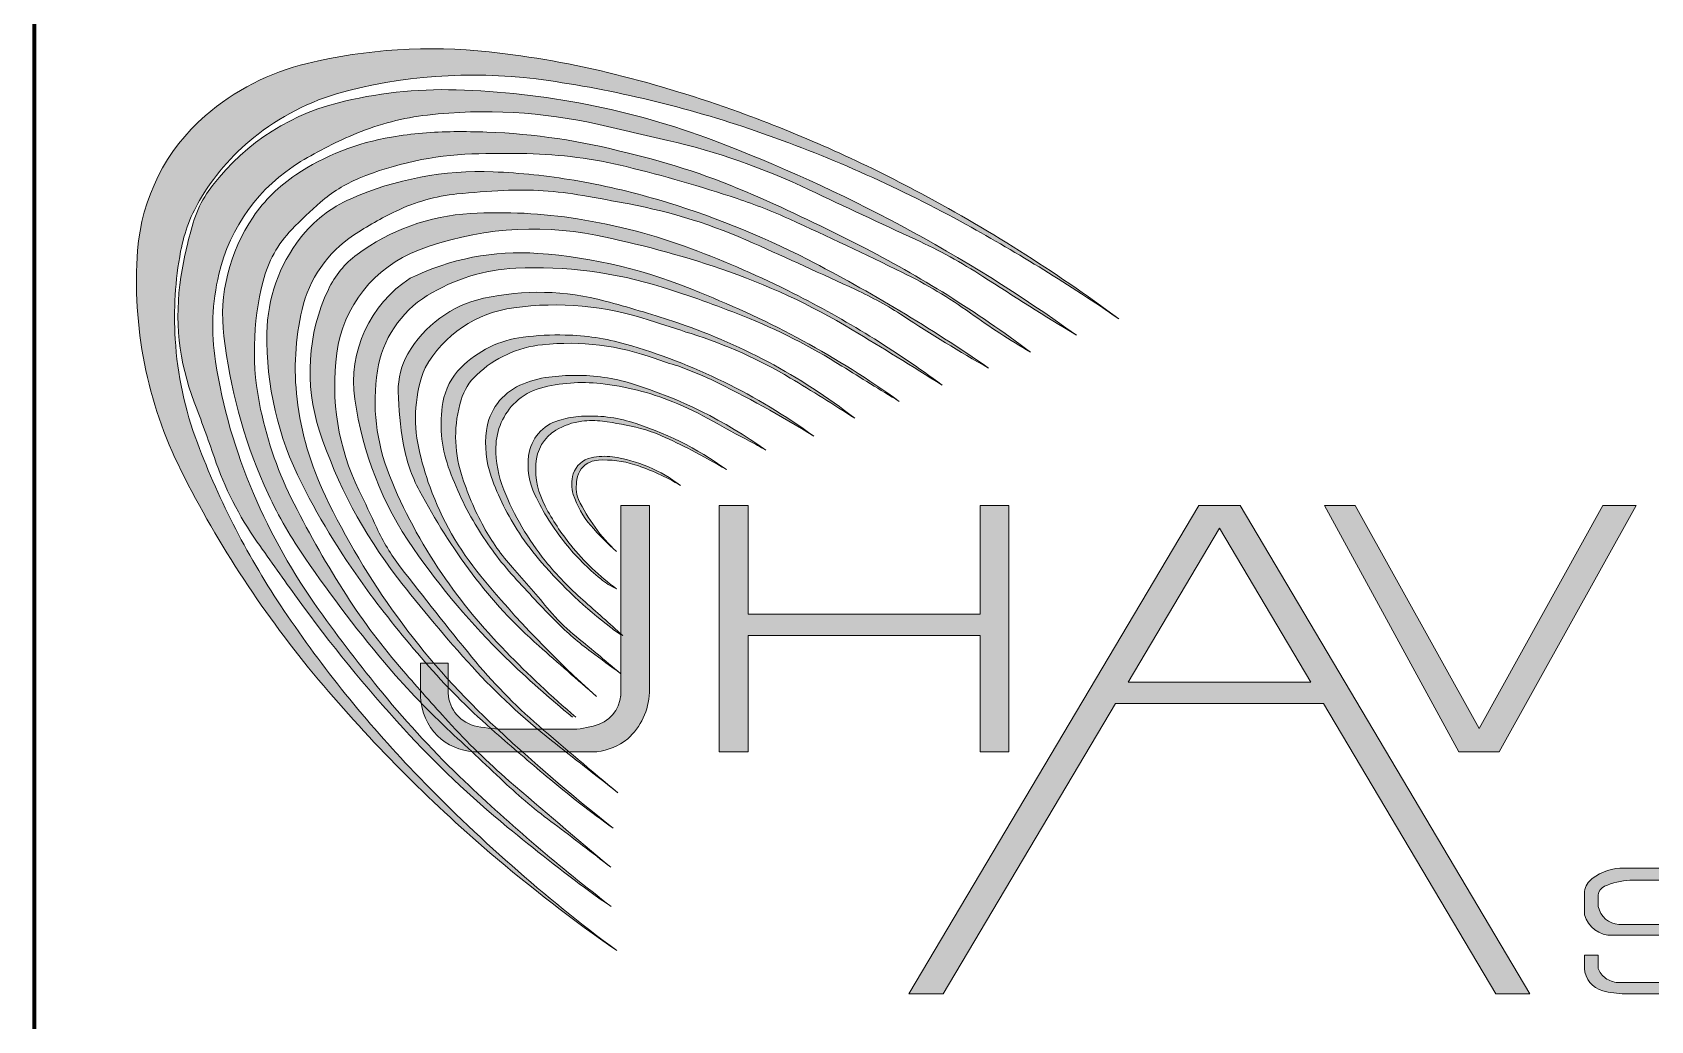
# Model space of a CAD drawing. Header units: millimetres. Extents: x 1112055 to 3390982, y -148532 to 766891.
# Drawn here: x 1899326 to 1905454, y 250284 to 254026 of the extents above; entities that cross this region are included whole.
import ezdxf

# ---------------------------------------------------------------- set-up
doc = ezdxf.new("R2010")
doc.units = ezdxf.units.MM
doc.layers.add('B TITLE BLOCK', color=250, linetype='Continuous', lineweight=0)
doc.layers.add('P_TITLE BLOCK TEXT', color=7, linetype='Continuous', lineweight=9)

msp = doc.modelspace()

# ---------------------------------------------------------------- hatches: boundary and pattern name
at = {"layer": 'P_TITLE BLOCK TEXT', "lineweight": 0}
h = msp.add_hatch(color=132, dxfattribs=at)
edge = h.paths.add_edge_path()
edge.add_arc((1899840.294348558, 248092.7464006307), 6038.818320566845, 53.40738024925768, 62.06814965141446)
edge.add_arc((1900213.125052319, 248795.9555125801), 5242.887551725973, 62.06814965141255, 70.03317482809845)
edge.add_arc((1900385.809802275, 249271.2590709937), 4737.186557550549, 70.03317482809624, 75.97859343030217)
edge.add_arc((1900669.823341676, 250408.5648083845), 3564.954485452876, 75.97859343029504, 83.7960061142994)
edge.add_arc((1900836.674529605, 251943.4595848459), 2021.017539290161, 83.79600611433271, 103.4628344697669)
edge.add_arc((1900578.975549274, 253019.9287244826), 914.1324625788377, 103.4628344698398, 130.8945988032239)
edge.add_arc((1900470.351594521, 253145.3515368831), 748.2106574476162, 130.8945988031885, 175.7468558291773)
edge.add_arc((1901318.38018627, 253082.2853328781), 1598.581069979638, 175.746855829192, 206.5994891066179)
edge.add_arc((1903509.619742959, 254179.5519264029), 4049.198292656896, 206.5994891066208, 220.0351460704732)
edge.add_arc((1904708.737422239, 255186.9852273935), 5615.341665620888, 220.0351460704701, 229.4516176688158)
edge.add_arc((1904977.770889336, 255501.4448585308), 6029.182052779424, 229.451617668814, 235.2209120167644)
edge.add_arc((1905126.407552504, 255394.3309499748), 6028.771287277111, 223.75051035085, 233.4797225032668, ccw=False)
edge.add_arc((1904112.596277643, 254423.8004824111), 4625.296068579205, 214.0067101927376, 223.7505103507841, ccw=False)
edge.add_arc((1902818.698717426, 253550.835063423), 3064.45029813478, 200.6184789275923, 214.0067101927408, ccw=False)
edge.add_arc((1901217.332725046, 252948.3316494183), 1353.490507432949, 183.5449206794397, 200.6184789276088, ccw=False)
edge.add_arc((1901213.178050918, 252948.0742690112), 1349.327868621514, 169.3544634026401, 183.5449206794448, ccw=False)
edge.add_arc((1900485.815737016, 253084.7948425617), 609.2275707444999, 148.6346277784486, 169.3544634026329, ccw=False)
edge.add_arc((1900715.751120621, 252944.6323578503), 878.5151544794041, 127.5536660419794, 148.6346277784788, ccw=False)
edge.add_arc((1900747.992223611, 252902.6963228555), 931.4124110708826, 103.94398023848731, 127.5536660419516, ccw=False)
edge.add_arc((1900996.263698801, 251902.7699108357), 1961.699533587051, 81.67138494385972, 103.9439802384972, ccw=False)
edge.add_arc((1900651.901414994, 249550.4771935868), 4339.064968287168, 70.63499127281801, 81.67138494385239, ccw=False)
edge.add_arc((1900402.137164695, 248839.8482462298), 5092.308409381179, 61.11113101054349, 70.6349912728283, ccw=False)
edge.add_arc((1899540.283129565, 247277.8852270051), 6876.270530989688, 55.4482390634318, 61.11113101054292, ccw=False)
h = msp.add_hatch(color=132, dxfattribs=at)
edge = h.paths.add_edge_path()
edge.add_arc((1899805.172021979, 248054.4922946884), 5945.71254425384, 54.2476176802861, 69.31180215863084)
edge.add_arc((1900847.095401512, 250813.5811871503), 2996.445542883737, 69.31180215862862, 88.41161020678418)
edge.add_arc((1900884.762389801, 252171.9420606858), 1637.562521882748, 88.41161020676854, 104.299162341918)
edge.add_arc((1900693.235084505, 252923.3795136015), 862.1007534376408, 104.2991623419577, 145.1882889090288)
edge.add_arc((1900350.928248944, 253178.6399365243), 435.5625221702447, 147.0513518631134, 161.3344706506114)
edge.add_arc((1901520.323010327, 252840.3159386645), 1652.602466199241, 163.1975336048336, 170.9660011900473)
edge.add_arc((1900792.07101891, 252956.102743196), 915.2032886066266, 170.9660011900535, 201.0952379920816)
edge.add_arc((1894723.306300822, 250614.9408052712), 5589.483054560221, 18.79786891564919, 21.095237992080513, ccw=False)
edge.add_arc((1901211.995050456, 252823.6013279488), 1264.80487299786, 198.7978689156404, 215.0918986736582)
edge.add_arc((1915652.399239471, 262969.4373434014), 18913.12665141608, 215.091898673657, 215.8857887100316)
edge.add_arc((1904829.992902744, 255139.4118494011), 5555.215955733475, 215.8857887100279, 222.4444580678758)
edge.add_arc((1903540.362330735, 253959.9809755713), 3807.587792086563, 222.444458067876, 230.6113169813304)
edge.add_arc((1906427.995610235, 257476.8593054123), 8358.066793659933, 230.6113169813325, 233.3279145232606)
edge.add_arc((1902346.9970548, 251996.2091349088), 1524.906799863212, 233.3279145232798, 237.0330179159908)
edge.add_arc((1905599.074789121, 256060.486617812), 6724.300380922574, 226.396320609743, 232.62480690978862, ccw=False)
edge.add_arc((1903528.623988578, 253886.5786475831), 3722.194056935993, 219.3977118789385, 226.3963206098008, ccw=False)
edge.add_arc((1905133.959371657, 255205.1086360786), 5799.601822105465, 215.4741100902666, 219.3977118789339, ccw=False)
edge.add_arc((1902346.919487551, 253219.0319058948), 2377.30842530499, 203.2559197460728, 215.4741100902674, ccw=False)
edge.add_arc((1902063.531675712, 253097.244207967), 2068.859247535005, 188.8184660672456, 203.2559197460744, ccw=False)
edge.add_arc((1900876.633181933, 252913.1108963494), 867.7626190382475, 166.8091135261326, 188.8184660672515, ccw=False)
edge.add_arc((1900691.753643756, 252956.4429768171), 677.8728804167072, 121.1077422017205, 166.8091135260995, ccw=False)
edge.add_arc((1901159.266601128, 252181.6746142902), 1582.767559845583, 112.4718728956214, 121.10774220173971, ccw=False)
edge.add_arc((1900934.730320278, 252724.5067205416), 995.3297018820507, 96.52507807220661, 112.4718728955431, ccw=False)
edge.add_arc((1901040.747524236, 251797.6128218521), 1928.266970381582, 77.10621375622361, 96.52507807220258, ccw=False)
edge.add_arc((1876465.720837887, 144443.9123740829), 112058.8664260465, 76.96954675787367, 77.10621375622361, ccw=False)
edge.add_arc((1901137.785707704, 251051.8178280813), 2633.292220426026, 64.59019371594559, 76.96954675787362, ccw=False)
edge.add_arc((1918374.900440109, 287337.0681326976), 37538.05968573023, 244.5901937159455, 245.2703384407892)
edge.add_arc((1901816.34117752, 251385.2158634042), 2043.774107647713, 57.15566881064939, 65.27033844077931, ccw=False)
edge.add_arc((1912040.092423813, 267222.4480805949), 16806.77001837458, 237.1556688106475, 238.5822244072819)
h = msp.add_hatch(color=132, dxfattribs=at)
edge = h.paths.add_edge_path()
edge.add_arc((1900449.341621841, 249289.399730887), 4414.172975186326, 53.01612924513843, 62.88470590878565)
edge.add_arc((1899038.526046521, 246534.2381296944), 7509.543072012089, 62.88470590886767, 66.31099627690693)
edge.add_arc((1900960.709362176, 250915.378326869), 2725.279479124655, 66.31099627691509, 76.9171029981941)
edge.add_arc((1900959.675823502, 251236.5523570096), 2413.801563220216, 75.16724703513815, 87.92433128887261)
edge.add_arc((1900944.365713885, 250814.1242135871), 2836.507058572818, 87.92433128887251, 90.44793256673738)
edge.add_arc((1900934.011763617, 252138.487765985), 1512.10303291298, 90.44793256671844, 99.46315152081395)
edge.add_arc((1900838.291683731, 252712.7569872387), 929.9110781543411, 99.46315152081914, 123.6125298632298)
edge.add_arc((1900652.66826859, 252992.0101770768), 594.592727517248, 123.6125298633053, 145.7118384992442)
edge.add_arc((1900709.816421866, 252953.0436502705), 663.7613738361587, 145.7118384992209, 186.6728121483949)
edge.add_arc((1902017.503214199, 253106.0324942497), 1980.366984208918, 186.6728121483796, 203.6550427976609)
edge.add_arc((1901657.603890969, 252948.3844321519), 1587.454227547668, 203.6550427976902, 213.9289290409071)
edge.add_arc((1904392.000272891, 254787.8272550855), 4882.97747466837, 213.9289290409087, 220.1424188926592)
edge.add_arc((1902911.716513783, 253539.4383715508), 2946.559438195988, 220.1424188926511, 226.815272252253)
edge.add_arc((1668272.918363076, 3540.991989481146), 339915.787271188, 46.765628140033584, 46.81527225225312, ccw=False)
edge.add_arc((1902587.082210898, 252760.458451486), 2156.529415370682, 226.7656281400085, 233.4091527490843)
edge.add_arc((1896208.991552424, 244169.4853242986), 8543.230381919586, 51.60004897864178, 53.40915274908309, ccw=False)
edge.add_arc((1927990.278131539, 282349.3575000631), 41136.21919746596, 229.2381174641755, 229.9402789040416, ccw=False)
edge.add_arc((1902882.672652259, 253222.7644129739), 2681.69699572938, 222.3327286225255, 229.2381174643248, ccw=False)
edge.add_arc((1908785.833156471, 258600.3943406161), 10667.07160040828, 220.9611253449949, 222.332728622525, ccw=False)
edge.add_arc((1902636.082142469, 253261.8186013392), 2523.372903979711, 212.7878394635956, 220.9611253449969, ccw=False)
edge.add_arc((1903752.813140219, 253981.1672095846), 3851.736762852996, 206.8507668105024, 212.7878394635885, ccw=False)
edge.add_arc((1901635.848400958, 252909.4559679609), 1478.95259804265, 192.1376993457801, 206.8507668105005, ccw=False)
edge.add_arc((1901229.851954129, 252822.1384179617), 1063.672608912394, 165.7026492173356, 192.137699345802, ccw=False)
edge.add_arc((1900621.141002425, 252977.2669203187), 435.505533238029, 135.9985851138325, 165.702649217316, ccw=False)
edge.add_arc((1901599.615407381, 252032.3184738673), 1795.777464733103, 131.2171625217567, 135.9985851138116, ccw=False)
edge.add_arc((1900763.100422822, 252987.2845154923), 526.2431169903215, 112.3874090602524, 131.2171625218077, ccw=False)
edge.add_arc((1901030.91970675, 252337.1007204197), 1229.425978161584, 91.89429604946292, 112.38740906022659, ccw=False)
edge.add_arc((1901119.944780969, 249645.3871508164), 3922.61134212108, 88.85882096968459, 91.89429604946218, ccw=False)
edge.add_arc((1901163.707585088, 251842.3188628208), 1725.243796574891, 76.24362541447539, 88.85882096968322, ccw=False)
edge.add_arc((1900284.726266282, 248251.9489293358), 5421.64264113429, 71.62296314053322, 76.2436254144788, ccw=False)
edge.add_arc((1901354.943377559, 251473.4504344128), 2027.023868355074, 65.54379506612321, 71.62296314056448, ccw=False)
edge.add_arc((1895641.020008827, 238909.9502119062), 15828.85193946669, 63.83661002077838, 65.5437950661219, ccw=False)
edge.add_arc((1901808.86855386, 251464.9178667988), 1840.658042824831, 54.49647087519293, 63.8366100207848, ccw=False)
edge.add_arc((1904740.179341176, 255573.9286474876), 3206.772246694612, 234.4964708751733, 239.3390621587317)
h = msp.add_hatch(color=132, dxfattribs=at)
edge = h.paths.add_edge_path()
edge.add_arc((1899463.922258051, 247728.5861377163), 6115.091413447024, 55.28720005186529, 62.77266649209104)
edge.add_arc((1900787.136966546, 250300.2650663785), 3222.959038038507, 62.77266649213992, 73.66009049672924)
edge.add_arc((1900905.464904038, 250703.8712341321), 2802.364887536428, 73.66009049673525, 80.30206210325413)
edge.add_arc((1900975.618104044, 251114.3733154606), 2385.911492487743, 80.30206210324015, 87.71879765214183)
edge.add_arc((1901022.02446222, 252279.3218646163), 1220.038998489239, 87.71879765215539, 113.7335407099743)
edge.add_arc((1900729.819543257, 252943.9258990894), 494.0347028317402, 113.7335407100428, 142.1411216385968)
edge.add_arc((1900813.235020549, 252879.0848177588), 599.6874722359335, 142.1411216386262, 179.0839824051902)
edge.add_arc((1901431.966881039, 252869.1919850004), 1218.498415354188, 179.083982405194, 206.9126001335007)
edge.add_arc((1902917.487724517, 253623.2505388989), 2884.444536672008, 206.9126001335146, 216.6660081225248)
edge.add_arc((1904032.126859574, 254453.0487175866), 4274.043550310446, 216.6660081225276, 221.4175533272257)
edge.add_arc((1902863.326026096, 253421.9756059052), 2715.452151023366, 221.4175533272245, 228.8969356126009)
edge.add_arc((1911327.084425825, 263123.116572362), 15589.74212367209, 228.8969356125978, 229.84112364742)
edge.add_arc((1903745.709781301, 254138.6989374926), 3834.020038729528, 229.8411236474246, 234.6107852575575)
edge.add_arc((1905763.797988428, 256411.456107144), 6863.476180973379, 226.7327607072961, 231.863239097975, ccw=False)
edge.add_arc((1903010.220592465, 253486.081305125), 2846.013523038951, 216.012105859486, 226.7327607073685, ccw=False)
edge.add_arc((1903092.276297807, 253545.724757843), 2947.455527311834, 205.6454571080764, 216.0121058594789, ccw=False)
edge.add_arc((1901491.215700558, 252777.0626212928), 1171.438490161112, 186.8155097429075, 205.6454571080976, ccw=False)
edge.add_arc((1901300.137536492, 252754.2254684316), 979.0004473171089, 166.8301474618921, 186.8155097428888, ccw=False)
edge.add_arc((1900799.202422197, 252871.440694619), 464.5343182366519, 123.58637095542869, 166.8301474618788, ccw=False)
edge.add_arc((1901271.681661418, 252159.935144002), 1318.628446548626, 115.5585784403805, 123.58637095542551, ccw=False)
edge.add_arc((1901004.844379382, 252717.9023377336), 700.1387341347156, 95.85490133411099, 115.5585784403803, ccw=False)
edge.add_arc((1901263.055131337, 250199.8659013395), 3231.379593368979, 92.7148386940309, 95.85490133412219, ccw=False)
edge.add_arc((1901174.503789886, 252067.3140814459), 1361.833112148122, 80.06109503447539, 92.71483869401328, ccw=False)
edge.add_arc((1899134.716855836, 240426.5366959301), 13179.97293512776, 79.28571113577192, 80.06109503447573, ccw=False)
edge.add_arc((1901194.250636771, 251311.4312190686), 2101.949276794022, 65.80530353127023, 79.28571113577738, ccw=False)
edge.add_arc((1884786.041734781, 214792.4702205216), 42137.73116980973, 65.22654519456478, 65.80530353126977, ccw=False)
edge.add_arc((1901852.780675561, 251773.264180923), 1408.715713820771, 56.83056846318078, 65.22654519454659, ccw=False)
edge.add_arc((1906011.02493727, 258135.1328437982), 6191.571663886253, 236.8305684631811, 240.3307255067283)
h = msp.add_hatch(color=132, dxfattribs=at)
edge = h.paths.add_edge_path()
edge.add_arc((1900466.187467593, 249582.4694593897), 3869.492984916851, 53.45077465836557, 63.24895756192379)
edge.add_arc((1900466.187467443, 249582.4694591129), 3869.49298524187, 63.24895756192669, 69.50129580793718)
edge.add_arc((1901044.424139708, 251129.1403262169), 2218.266646925709, 69.50129580793288, 81.0246655039673)
edge.add_arc((1901092.268055481, 251432.0588611845), 1911.593076024197, 81.02466550398422, 93.23353139608206)
edge.add_arc((1901029.365231683, 252545.4666980786), 796.4097832292291, 93.23353139606027, 126.5489646332064)
edge.add_arc((1900764.84354315, 252902.3090609446), 352.2159115420988, 126.5489646331453, 154.7327908248584)
edge.add_arc((1901102.01832581, 252743.1632926626), 725.062005304673, 154.7327908248444, 198.2173147103045)
edge.add_arc((1902175.582565801, 253096.492790963), 1855.275220481804, 198.217314710292, 217.7196306197726)
edge.add_arc((1905016.592250479, 255293.8298557334), 5446.8801827076, 217.7196306197807, 222.3629290591741)
edge.add_arc((1902838.134509598, 253307.2077679484), 2498.601795490842, 222.3629290591775, 231.7364027694779)
edge.add_arc((1962876.07434703, 329427.8084712644), 99446.526329008, 231.7364027694789, 231.9209567121595)
edge.add_arc((1912581.058341577, 264514.4655168689), 17335.6562169401, 229.1543371190405, 230.450308938883, ccw=False)
edge.add_arc((1902621.126661022, 252994.347831367), 2106.954677765277, 219.2765559648438, 229.1543371190196, ccw=False)
edge.add_arc((1912380.406034856, 260975.5592249159), 14714.22516764535, 217.5748957151375, 219.2765559648443, ccw=False)
edge.add_arc((1901325.230242271, 252469.6416918003), 765.4780954196185, 204.6714784584379, 217.5748957151727, ccw=False)
edge.add_arc((1894483.83170787, 249327.0750777702), 6763.164466838911, 24.67147845843877, 26.00574068750135)
edge.add_arc((1901378.861020316, 252690.8607933504), 908.6334684562382, 172.4000021791179, 206.0057406875469, ccw=False)
edge.add_arc((1900961.220045158, 252746.5859807953), 487.2912314897691, 110.8295050099585, 172.4000021790949, ccw=False)
edge.add_arc((1901220.856405851, 252064.1472812029), 1217.451226621792, 78.67766828734352, 110.8295050099347, ccw=False)
edge.add_arc((1900715.237044764, 249538.8923167302), 3792.827621238118, 71.27996263670212, 78.67766828735802, ccw=False)
edge.add_arc((1901112.769293071, 250711.999676736), 2554.194194212751, 58.949448242059816, 71.27996263671179, ccw=False)
edge.add_arc((1891285.718997629, 234389.6793077278), 21606.46596786524, 57.89011606814972, 58.94944824206061, ccw=False)
h = msp.add_hatch(color=132, dxfattribs=at)
edge = h.paths.add_edge_path()
edge.add_line((1901371.426660133, 251433.4219104604), (1901383.336179274, 251433.4219104604))
edge.add_arc((1904170.957217004, 254670.6076936118), 4272.025613768601, 224.4152357703004, 229.2674421493873, ccw=False)
edge.add_arc((1902681.082247935, 253210.8380234111), 2186.203254721061, 214.3545270102474, 224.415235770344, ccw=False)
edge.add_arc((1902477.377806583, 253071.5960198708), 1939.456755309875, 201.8986111304302, 214.3545270101991, ccw=False)
edge.add_arc((1901378.134112113, 252629.7338397881), 754.7294086141636, 171.2118722930004, 201.8986111306264, ccw=False)
edge.add_arc((1901035.601054182, 252682.6880836411), 408.1272624547443, 121.70418698987629, 171.2118722928182, ccw=False)
edge.add_arc((1901188.481271357, 252435.1943729092), 699.0318819729586, 92.64938196631499, 121.7041869898066, ccw=False)
edge.add_arc((1901230.303726464, 251531.3828107665), 1603.810560772421, 72.56091565515271, 92.64938196650161, ccw=False)
edge.add_arc((1900393.817801003, 248868.519959994), 4394.965745548189, 68.33645517902733, 72.56091565516198, ccw=False)
edge.add_arc((1901167.375287729, 250815.9899998415), 2299.487103006025, 57.85118426067561, 68.33645517893183, ccw=False)
edge.add_arc((1909492.363627018, 264062.0749020877), 13345.45444649002, 237.8511842608815, 238.9481287370371)
edge.add_arc((1900573.207324257, 249794.5975755121), 3489.515379781485, 54.31799968908161, 68.47983176015022)
edge.add_arc((1901102.132008228, 251283.5692261099), 1911.084587936116, 66.85630585585135, 85.85399925657502)
edge.add_arc((1901172.346348113, 252252.2041730155), 939.9081292473481, 85.85399925656004, 116.2518230928179)
edge.add_arc((1901007.862532131, 252702.8774073304), 465.8552116960024, 122.6386322867806, 188.0987234821168)
edge.add_arc((1901851.14818993, 252822.875560846), 1317.635850993865, 188.098723482189, 214.7424679282329)
edge.add_arc((1903087.522260274, 253680.338041655), 2822.249671154209, 214.7424679281972, 225.7640883251237)
edge.add_arc((1903741.162185356, 254351.6483613554), 3759.214290018042, 225.7640883252621, 230.9217965040516)
h = msp.add_hatch(color=132, dxfattribs=at)
edge = h.paths.add_edge_path()
edge.add_arc((1901038.075715465, 250764.4554657363), 2282.205641918419, 52.08510123109208, 71.80500871354096)
edge.add_arc((1900226.414231403, 248295.0455037701), 4881.586322960243, 71.80500871358414, 74.9371066186913)
edge.add_arc((1901243.370888852, 252073.782901816), 968.3961708541735, 74.93710661871977, 102.4675891183725)
edge.add_arc((1901129.466349913, 252588.952014072), 440.7850847153088, 102.4675891185265, 150.025836448713)
edge.add_arc((1900984.910964208, 252672.3242148662), 273.9103310742564, 150.0258364487284, 181.2845138723814)
edge.add_arc((1902043.686370568, 252696.0648744271), 1332.951869468089, 181.2845138723712, 189.7474603923822)
edge.add_arc((1901320.982937793, 252571.9146914358), 599.6623497884266, 189.7474603924134, 208.0002640887348)
edge.add_arc((1902922.23464975, 253423.3247962724), 2413.196526931497, 208.0002640887402, 216.8454368057396)
edge.add_arc((1902441.027461617, 253062.7402993656), 1811.880023462418, 216.8454368057587, 228.6207560839325)
edge.add_arc((1939924.224029025, 295610.1428481498), 58515.24402032363, 228.6207560839334, 228.9060257595739)
edge.add_arc((1904195.071250335, 254577.2159640698), 4107.103965589062, 219.4514480692677, 228.2904279772956, ccw=False)
edge.add_arc((1901911.224860591, 252697.8064310065), 1149.379413687675, 200.0239070842857, 219.4514480692606, ccw=False)
edge.add_arc((1901906.642224462, 252696.1363220919), 1144.501933024352, 192.3194102271649, 200.0239070842735, ccw=False)
edge.add_arc((1901304.348103741, 252564.6012102615), 528.0121167957358, 158.6643999725124, 192.3194102271357, ccw=False)
edge.add_arc((1901210.820915122, 252529.3708808564), 458.6101314097943, 97.73922979287607, 150.2835099228983, ccw=False)
edge.add_arc((1901303.153321002, 251849.9694345884), 1144.256978084755, 71.77680479684773, 97.73922979255332, ccw=False)
edge.add_arc((1905459.256144956, 264473.6019115815), 12145.93818968777, 251.7768047968465, 252.5678241103891)
edge.add_arc((1901293.090539428, 251205.467262851), 1760.906632537805, 59.164841834613185, 72.56782411040768, ccw=False)
edge.add_arc((1898310.464123423, 246209.0382773052), 7579.872429387149, 56.98458129739669, 59.16484183460568, ccw=False)
h = msp.add_hatch(color=132, dxfattribs=at)
edge = h.paths.add_edge_path()
edge.add_arc((1900951.987494812, 250675.2851601), 2257.333312194567, 53.79917193803185, 74.0576310209755)
edge.add_arc((1901323.047374193, 251974.254525741), 906.405169404246, 74.05763102096311, 88.70665562103672)
edge.add_arc((1901318.98912699, 251794.5027546317), 1086.202746096438, 88.70665562101334, 97.13749609268346)
edge.add_arc((1901234.115147292, 252472.2950517982), 403.117106866123, 97.13749609277471, 135.0369673458905)
edge.add_arc((1901123.806037208, 252582.4619103653), 247.217021892065, 135.036967345854, 170.189861331595)
edge.add_arc((1901356.53312559, 252542.2205502957), 483.3975984188643, 170.1898613316225, 199.4159961851019)
edge.add_arc((1902049.846436535, 252786.5922978974), 1218.517247294408, 199.4159961850988, 211.5021791769233)
edge.add_arc((1902082.973497933, 252806.8943203636), 1257.370488004856, 211.5021791769072, 222.0730402201978)
edge.add_arc((1905031.138809585, 255468.2473684358), 5229.080290003461, 222.0730402201992, 224.6311614513895)
edge.add_arc((1902104.694884973, 252579.2406169634), 1116.85047467536, 224.6311614513929, 233.5458073493827)
edge.add_arc((1935870.879542328, 298288.0018337317), 57945.06598676097, 233.5458073493828, 233.6839679009711)
edge.add_arc((1882376.2687403, 228806.2344778207), 29786.49175991069, 49.92232914479866, 50.37208949815113)
edge.add_arc((1901820.855988613, 252287.4041206229), 700.510405798529, 219.974673994025, 230.3720894981709, ccw=False)
edge.add_arc((1895963.908485876, 247377.2517110653), 6942.357559492284, 39.97467399401712, 41.74776493043341)
edge.add_arc((1901763.184067852, 252552.8966377476), 830.601830774161, 208.7369917656594, 221.7477649304244, ccw=False)
edge.add_arc((1901988.661114974, 252676.5309907562), 1087.750332661944, 197.3262203634033, 208.7369917656495, ccw=False)
edge.add_arc((1901408.589856999, 252495.5676602503), 480.1070233759743, 163.1950476221334, 197.3262203633385, ccw=False)
edge.add_arc((1901156.728510733, 252571.6328386615), 217.0099897446691, 133.2193021888979, 163.1950476221176, ccw=False)
edge.add_arc((1901301.884308703, 252417.1619310217), 428.9804286904618, 96.02578422549658, 133.2193021890138, ccw=False)
edge.add_arc((1901356.93352719, 251895.6612604774), 953.3785273152646, 69.94961683806969, 96.02578422542621, ccw=False)
edge.add_arc((1902132.989702781, 254022.038324145), 1310.190027996884, 249.949616838133, 253.9176478194578)
edge.add_arc((1900429.26640277, 249267.6474150971), 3743.799098109684, 66.92861449592073, 69.01444899371262, ccw=False)
edge.add_arc((1899981.285252693, 248792.2507914581), 4362.576241277921, 58.12212091341269, 63.96105235790469, ccw=False)
h = msp.add_hatch(color=132, dxfattribs=at)
edge = h.paths.add_edge_path()
edge.add_arc((1901076.292083726, 251011.2688136087), 1763.177941954937, 54.40415380801941, 72.89465886731801)
edge.add_arc((1901387.503348909, 252022.5413964919), 705.1020049509874, 72.89465886729917, 90.33272499461438)
edge.add_arc((1901388.460540568, 251857.7133063853), 869.9328743553107, 90.33272499457308, 97.0688833137382)
edge.add_arc((1901327.833056011, 252346.6244960089), 377.2769668134562, 97.06888331375157, 114.3860548472819)
edge.add_arc((1901262.706545131, 252490.2880258057), 219.5408827670413, 114.3860548472231, 172.3731700212582)
edge.add_arc((1901419.004426422, 252469.3589383975), 377.2337944523421, 172.3731700214133, 199.3428935672428)
edge.add_arc((1901977.552934699, 252665.4293960495), 969.1966821898288, 199.3428935671713, 213.5415274181781)
edge.add_arc((1902062.158976952, 252721.5171423258), 1070.70538955182, 213.5415274181662, 220.9844170734551)
edge.add_arc((1902618.073991285, 253204.5013090455), 1807.125927339986, 220.9844170734643, 232.4085544282516)
edge.add_arc((1901774.366607512, 252108.5865045838), 424.0599823786922, 232.4085544282368, 239.7843643084275)
edge.add_arc((1895972.632499777, 245651.8026749429), 8265.686448260483, 47.46137804962913, 48.86303749327158)
edge.add_arc((1902184.671346458, 252763.5297970643), 1177.093295662573, 218.9083538298722, 228.8630374935168, ccw=False)
edge.add_arc((1902087.25792091, 252684.9036183606), 1051.907627726345, 201.7874292417053, 218.908353829849, ccw=False)
edge.add_arc((1901496.995424874, 252448.9656724397), 416.2374864148537, 179.1340630967177, 201.7874292417289, ccw=False)
edge.add_arc((1901322.597856189, 252451.6016220876), 241.8199982058296, 133.6215333948957, 179.1340630967553, ccw=False)
edge.add_arc((1901305.668588389, 252469.3657313053), 217.2809744967875, 104.9504250510499, 133.6215333947431, ccw=False)
edge.add_arc((1901409.686788519, 252079.8166123448), 620.4785712604926, 83.71208113015041, 104.9504250510513, ccw=False)
edge.add_arc((1901365.286432307, 251676.8642540859), 1025.869733796266, 67.91761218114061, 83.71208113019537, ccw=False)
edge.add_arc((1901268.312365464, 251437.8351696366), 1283.821033169663, 60.428290541117974, 67.91761218113157, ccw=False)
edge.add_arc((1904083.559930398, 256399.2695526155), 4420.690338397717, 240.4282905411152, 242.4768509611862)
edge.add_arc((1901270.539222741, 251000.833467189), 1666.689859181682, 60.051972186282285, 62.476850961184596, ccw=False)
h = msp.add_hatch(color=132, dxfattribs=at)
edge = h.paths.add_edge_path()
edge.add_arc((1901246.732778146, 251405.484392664), 1196.3833128209, 53.77482452011512, 73.4665214246601)
edge.add_arc((1901440.456873648, 252058.0854610623), 515.6357974610971, 73.46652142480097, 95.26531184417212)
edge.add_arc((1901428.684952225, 252185.8237004064), 387.3562748300646, 95.26531184429852, 106.5237001269413)
edge.add_arc((1901364.25822739, 252402.9947615443), 160.8301777394883, 106.5237001272752, 172.3154988673843)
edge.add_arc((1901466.320032788, 252389.2235760702), 263.8168645833206, 172.3154988673656, 205.4996475874697)
edge.add_arc((1902069.838758587, 252677.0826851873), 932.4705261224874, 205.4996475874659, 218.9425185811772)
edge.add_arc((1902069.838758437, 252677.0826850808), 932.4705259431972, 218.942518581195, 230.59366212535)
edge.add_arc((1901652.331000106, 252168.9150382294), 274.7874065172925, 230.5936621254902, 245.3563809870639)
edge.add_arc((1902084.055641514, 252664.5371230353), 924.1435081155448, 218.8547993056137, 233.7616415748698, ccw=False)
edge.add_arc((1902084.055641599, 252664.5371230994), 924.1435082326882, 207.9136490482085, 218.8547993056819, ccw=False)
edge.add_arc((1901540.035169979, 252376.3271611925), 308.4948619265621, 177.0418109073397, 207.9136490482355, ccw=False)
edge.add_arc((1901390.350220191, 252384.0622903777), 158.6101848865218, 121.2866366245847, 177.0418109073316, ccw=False)
edge.add_arc((1901438.805874345, 252304.3248508491), 251.9161851309566, 97.41777900959431, 121.28663662447741, ccw=False)
edge.add_arc((1901445.450223341, 252253.2901909253), 303.3815510211779, 82.58222099040279, 97.41777900959949, ccw=False)
edge.add_arc((1901328.586164265, 251355.6676371478), 1208.579572086544, 75.64489222990318, 82.58222099042132, ccw=False)
edge.add_arc((1901502.193150094, 252034.0283134198), 508.3563272331585, 66.15815399286612, 75.64489222989062, ccw=False)
edge.add_arc((1900951.985244167, 250789.0035104207), 1869.537982938167, 62.2863653553668, 66.15815399288073, ccw=False)
edge.add_arc((1900298.78350181, 249545.5565841747), 3274.113639368478, 59.637484416533084, 62.286365355364296, ccw=False)
h = msp.add_hatch(color=132, dxfattribs=at)
edge = h.paths.add_edge_path()
edge.add_arc((1901445.535303442, 251875.294591649), 548.9571071027008, 52.438876092928, 81.89911070127651)
edge.add_arc((1901490.608389105, 252191.9593643632), 229.1006372181981, 81.89911070123233, 102.2464079621247)
edge.add_arc((1901461.528096662, 252325.9355788166), 92.00472389502093, 102.246407961954, 161.9990718889675)
edge.add_arc((1901493.396038827, 252315.5804860199), 125.5128376080606, 161.9990718890791, 198.0009281112104)
edge.add_arc((1901701.112723131, 252383.0754479446), 343.9202340649691, 198.0009281109607, 220.6716531574946)
edge.add_arc((1902179.94830102, 252794.5270258406), 975.2489215212072, 220.6716531574818, 228.8148331923927)
edge.add_arc((1901968.514530993, 252525.4503248806), 633.7751892053882, 204.951368792315, 227.1815915671103, ccw=False)
edge.add_arc((1901479.204204303, 252297.7865937538), 94.09438514802316, 180.8823689892952, 204.9513687920795, ccw=False)
edge.add_arc((1901626.378123145, 252300.0532872248), 241.2857581346001, 171.9576228936544, 180.8823689892889, ccw=False)
edge.add_arc((1901470.154716104, 252322.1268957129), 83.51061087160174, 112.30779703257, 171.9576228936771, ccw=False)
edge.add_arc((1901475.087303478, 252310.1046652739), 96.50539608950139, 93.65673225922819, 112.30779703235879, ccw=False)
edge.add_arc((1901492.799937174, 252032.9498768015), 374.2256045122943, 72.28647651721627, 93.65673225906289, ccw=False)
edge.add_arc((1901360.230448897, 251617.8930294423), 809.9397949574302, 58.76836075444862, 72.28647651717381, ccw=False)
for color, points in [(256, [(1901553.445732241, 251512.4147148989), (1901553.445732241, 252234.9914760166), (1901662.658065622, 252234.9914760166), (1901662.658065622, 251526.664369297, -0.1971644618703633), (1901579.867681217, 251350.8779245423, -0.1370125281294121), (1901463.047041652, 251302.5706388673), (1900996.934726499, 251302.5706388673, -0.1806806632645672), (1900859.483739326, 251363.2380513238, -0.1938255351077862), (1900795.891104047, 251507.6789655663), (1900795.891104047, 251637.9538427165), (1900900.011671729, 251637.9538427165), (1900900.011671729, 251524.2333859999, 0.3491660753473304), (1901009.517428882, 251398.4749372564, 0.0418260561423153), (1901121.125481182, 251387.4002638449), (1901375.523904179, 251387.4002638449, 0.0753803811725278), (1901472.160439266, 251407.3280444489, 0.2867859399539136)]), (7, [(1903023.792326989, 252234.9914760166), (1902914.579993608, 252234.9914760166), (1902914.579993608, 251823.8900354615), (1902035.572082062, 251823.8900354615), (1902035.572082062, 252234.9914760166), (1901926.359748681, 252234.9914760166), (1901926.359748681, 251302.5706388673), (1902035.572082062, 251302.5706388673), (1902035.572082062, 251742.603049469), (1902914.579993608, 251742.603049469), (1902914.579993608, 251302.5706388673), (1903023.792326989, 251302.5706388673)]), (7, [(1905398.881825374, 252234.9914760166), (1905273.22264837, 252234.9914760166), (1904804.072111379, 251390.7885539237), (1904334.92157441, 252234.9914760166), (1904218.610534042, 252234.9914760166), (1904727.438448435, 251302.5706388673), (1904880.705774324, 251302.5706388673)])]:
    msp.add_hatch(color=color, dxfattribs=at).paths.add_polyline_path(points)
h = msp.add_hatch(color=7, dxfattribs=at)
h.paths.add_polyline_path([(1903899.272248994, 252234.9914760166), (1903742.463125388, 252234.9914760166), (1902645.035089301, 250385.6257241696), (1902774.42876734, 250385.6257241696), (1903426.926648418, 251485.2032771201), (1904214.808725965, 251485.2032771201), (1904867.306607042, 250385.6257241696), (1904996.700285082, 250385.6257241696)])
h.paths.add_polyline_path([(1903820.867687181, 252149.0655454147), (1904166.572395591, 251566.4902630913), (1903475.162978792, 251566.4902630913)], flags=16)
h = msp.add_hatch(color=7, dxfattribs=at)
edge = h.paths.add_edge_path()
edge.add_line((1905664.453922008, 250729.6697437785), (1905664.453922008, 250774.4989607175))
edge.add_arc((1905588.678677653, 250725.255594627), 90.3703312034293, 33.01826321564511, 89.55826277277895)
edge.add_line((1905589.375405133, 250815.6232400006), (1905375.220917483, 250815.6232400006))
edge.add_arc((1905386.665578779, 250552.1411228342), 263.7305563305994, 92.48714741873879, 114.0429537283691)
edge.add_arc((1905295.659605118, 250756.1321767686), 40.35992860487605, 114.0429537294062, 173.3691583151758)
edge.add_line((1905255.569654067, 250760.7926126078), (1905255.569654067, 250715.8255294226))
edge.add_arc((1905337.929099832, 250732.3918672619), 84.00905817534507, 191.3730973809643, 266.989319789544)
edge.add_line((1905333.516767279, 250648.4987616091), (1905604.861276962, 250648.4987616091))
edge.add_arc((1905612.47021861, 250523.9109722272), 124.8199233108705, 15.593509061330622, 93.49488039938291, ccw=False)
edge.add_line((1905732.695898256, 250557.4639036751), (1905732.995907121, 250477.6362899153))
edge.add_arc((1905624.838144101, 250505.9283251825), 111.7968736685112, 286.83610795885704, 345.3409580231924, ccw=False)
edge.add_arc((1905547.643921917, 250841.5466619146), 455.9845843599547, 270.9573158560145, 283.9044309719972, ccw=False)
edge.add_line((1905555.262300891, 250385.6257241696), (1905356.021784156, 250385.6257241696))
edge.add_arc((1905363.006586138, 250741.6898167909), 356.1325954028901, 255.2817551210301, 268.87619010347515, ccw=False)
edge.add_arc((1905296.316418931, 250487.81141215), 93.64102841167592, 183.4260365920886, 255.2817551212632, ccw=False)
edge.add_line((1905202.842748139, 250482.2154250727), (1905202.842748139, 250532.6955256243))
edge.add_line((1905202.842748139, 250532.6955256173), (1905255.569654078, 250532.6955256173))
edge.add_line((1905255.569654067, 250532.6955256173), (1905255.569654067, 250482.1847140036))
edge.add_arc((1905326.050394497, 250505.9224656519), 74.37079818738762, 198.6134072769036, 234.8504137460179)
edge.add_arc((1905336.817334754, 250521.2141236624), 93.07271808020036, 234.8504137462263, 265.2644397945826)
edge.add_line((1905329.133525849, 250428.4591241854), (1905585.889899336, 250428.4591241854))
edge.add_arc((1905576.671253413, 250544.0280261604), 115.9359932841271, 274.5606862053867, 333.2673842339913)
edge.add_line((1905680.215482264, 250491.8768305042), (1905680.80372996, 250537.6983700859))
edge.add_arc((1905608.791595158, 250527.5160700197), 72.72844555372058, 8.048099003175661, 64.75619501759226)
edge.add_arc((1905572.900368674, 250451.3944489163), 156.8871131994469, 64.75619501777959, 84.27045226384784)
edge.add_line((1905588.562862887, 250607.4977882796), (1905310.004891862, 250607.4977882796))
edge.add_arc((1905306.142887914, 250714.8526455483), 107.4243010288788, 195.9277156249536, 272.0602807550699, ccw=False)
edge.add_line((1905202.842748139, 250685.3727952449), (1905202.842748139, 250773.8096294726))
edge.add_arc((1905280.64793025, 250759.6445411941), 79.08410769806677, 127.42578174409411, 169.6818301060569, ccw=False)
edge.add_arc((1905348.493908666, 250670.9883923813), 190.7218679370872, 88.3567074096274, 127.42578174509751, ccw=False)
edge.add_line((1905353.963227154, 250861.6318225476), (1905590.238416272, 250861.6318225476))
edge.add_arc((1905591.137256699, 250703.420870494), 158.213505313575, 45.300427081282805, 90.32550976596679, ccw=False)
edge.add_arc((1905653.214824535, 250766.152876042), 69.95859638909987, 1.8933564716198816, 45.30042708078719, ccw=False)
edge.add_line((1905723.135227296, 250768.4642584343), (1905723.135227296, 250729.6697437755))
edge.add_line((1905723.135227296, 250729.6697437785), (1905664.453922018, 250729.6697437785))

# ---------------------------------------------------------------- linework, layer by layer
at = {"layer": 'B TITLE BLOCK', "color": 250, "lineweight": 0}
msp.add_line((1899333.144658626, 341590.3161739003), (1899333.144658626, 220294.7660784638), dxfattribs=at)
at = {"layer": 'B TITLE BLOCK', "color": 250, "lineweight": 0, "const_width": 15.26111845840563}
msp.add_lwpolyline([(1917635.780988846, 220294.7660784639), (1899333.144658625, 220294.7660784639), (1899333.144658625, 255204.5053834082), (1917635.780988846, 255204.5053834082)], close=True, dxfattribs=at)
at = {"layer": 'P_TITLE BLOCK TEXT', "color": 132, "lineweight": 0}
for points in [[(1903440.163538774, 252941.2790159924, 0.0378077344590599), (1902669.003794714, 253428.0748420735, 0.0347679777517854), (1902003.445293733, 253723.6956957866, 0.0259476034711019), (1901533.556185474, 253867.3024477304, 0.0341231325262742), (1901055.083175152, 253952.6409001211, 0.0860239859578199), (1900366.152187154, 253908.9418715431, 0.1202685463825944), (1899980.520854483, 253710.9353362001, 0.1982422965544351), (1899724.201421836, 253200.8412449686, 0.1354391661309318), (1899888.995767229, 252366.5188766239, 0.0586913647724932), (1900409.351055268, 251574.8751945699, 0.0411102443579723), (1901058.260368432, 250920.1269802317, 0.0251786142158179), (1901538.642100678, 250549.3312289312, -0.0424772162099488), (1900771.477573557, 251225.3181036548, -0.0425409834133469), (1900278.354988862, 251836.9186796672, -0.058483720823887), (1899950.53868269, 252471.7087293654, -0.0746355753155785), (1899866.431947422, 252864.643880261, -0.0619967981424928), (1899887.073678908, 253197.338970891, -0.0906544603941746), (1899965.617318508, 253401.8939411649, -0.0922433481412321), (1900180.292395373, 253641.104058794, -0.1033826611895562), (1900523.546893536, 253806.6616835192, -0.09748963543525802), (1901280.416619377, 253843.7805181862, -0.0481926094262887), (1902090.670410114, 253644.0610241484, -0.041579616785334), (1902862.293968243, 253298.4616448457, -0.0247140572276785), (1903440.163538774, 252941.2790159924, 0.3374903865144703)], [(1903279.153221199, 252879.7334582193, 0.0658247287167134), (1901905.686117524, 253616.8063988506, 0.0835321098018171), (1900930.154117691, 253808.8753531879, 0.0694337833072887), (1900480.309262871, 253758.771818788, 0.1803299053549353), (1899985.422313353, 253415.5367954586, 0.0624026744664062), (1899938.275010705, 253318.0387015256, 0.0339093221289556), (1899888.220516025, 253099.8084422452, 0.1322262159305749), (1899938.201495487, 252626.7034468062, -0.0100244993983427), (1900014.653293486, 252416.04264039, 0.0712161484653518), (1900177.092479208, 252096.4782057555, 0.0034640126136177), (1900329.228843837, 251883.1030186974, 0.0286254085562181), (1900730.621835373, 251390.3344739886, 0.0356497353499514), (1901124.151373788, 251017.252750621, 0.0118539480662082), (1901436.270179824, 250773.1321514492, 0.0161679718986353), (1901517.210414936, 250716.8362883378, -0.0271835911207152), (1900961.553127912, 251191.2352939816, -0.0305466870762123), (1900652.265325377, 251524.1033697912, -0.0171216152086295), (1900410.892201185, 251839.3965571683, -0.0533624770165587), (1900162.766371707, 252280.3783406292, -0.0630787383131954), (1900019.128364204, 252780.079131114, -0.0963302348745512), (1900031.766295394, 253111.1308625616, -0.2020957094585242), (1900341.531278394, 253536.8358926923, -0.0376989324376342), (1900554.285603575, 253644.2583353571, -0.0696935291840665), (1900821.622959757, 253713.388887651, -0.08493413319410499), (1901471.029502978, 253677.259311959, -0.0005963223456894), (1901731.511232596, 253617.3037312251, -0.0540677109372014), (1902267.704367968, 253430.3702742681, 0.0029676999220204), (1902671.328211665, 253241.558982162, -0.0354217290813857), (1902924.799264489, 253102.286995458, 0.0062246034213168), (1903279.153221199, 252879.7334582193, 0.2812547078595315)], [(1903104.864721886, 252815.4627082119, 0.043086421605769), (1902461.244493195, 253218.4161334011, 0.0149511259026391), (1902055.650442137, 253411.024990708, 0.0463109359686594), (1901577.605156624, 253569.9193075528, 0.0557208411864009), (1901047.10209772, 253648.7701401084, 0.0110117328820507), (1900922.190416582, 253650.5445896094, 0.039356614906263), (1900685.401967586, 253630.0134115763, 0.1057632666975337), (1900323.517381118, 253487.1871200942, 0.0967263996622754), (1900161.407008832, 253326.9771699028, 0.1806536101083485), (1900050.551433925, 252875.9149456094, 0.0742348756008501), (1900203.531218392, 252311.4514785368, 0.0448583382406841), (1900340.444590058, 252062.3244451263, 0.0271181085348288), (1900659.235902983, 251639.8216679279, 0.0291240456547083), (1900895.230387818, 251390.9514093996, -0.000216613306503), (1901109.893434922, 251189.3020494917, 0.0289959667696879), (1901301.582313734, 251028.95357601, -0.0078938682839309), (1901515.594417166, 250864.7636153313, -0.0030637668376843), (1901131.747498911, 251191.5677498601, -0.0301395640770061), (1900900.237441262, 251416.8160717751, -0.0059848197593682), (1900730.545646884, 251607.629532171, -0.0356778139557991), (1900514.729079465, 251895.3369898147, -0.0259111629145397), (1900316.34764417, 252241.4600546987, -0.064286207524478), (1900189.957639209, 252598.4886186269, -0.1158589328579628), (1900199.12431631, 253084.8168441584, -0.1303390755169017), (1900307.87200995, 253279.8022204534, -0.0208659192464267), (1900416.351038937, 253383.133834013, -0.0823456686396722), (1900562.671682931, 253473.8645586646, -0.0896571554847293), (1900990.280194746, 253565.8548316317, -0.0132455331616544), (1901198.067565713, 253567.2204685027, -0.0550998340812782), (1901573.960139348, 253518.0751098086, -0.0201641747863743), (1901994.000595489, 253397.1010355023, -0.0265315974663756), (1902194.12634599, 253318.6056334118, -0.0074491377742839), (1902620.474406284, 253116.9826267097, -0.040776622862886), (1902877.836418152, 252963.3603033797, 0.0211329357104282), (1903104.864721886, 252815.4627082119, 0.0357585835746127)], [(1902946.241643355, 252755.2942746134, 0.0326731279666143), (1902261.712210856, 253166.1144709463, 0.0475411173020524), (1901693.868776972, 253393.0473711739, 0.028989184821796), (1901377.534208384, 253466.1890172234, 0.032372915663399), (1901070.586862487, 253498.3939917277, 0.1140007725764905), (1900530.978611921, 253396.1786731301, 0.1245901757297047), (1900339.766913594, 253247.1242396037, 0.1626044224819583), (1900213.624187017, 252888.6719265966, 0.1220255604088077), (1900345.434267178, 252317.662051771, 0.0425829814271896), (1900603.788065914, 251900.8062945389, 0.020735498146104), (1900826.985559427, 251625.5909343379, 0.0326465525161286), (1901078.145561694, 251375.8057463883, 0.004119820799626), (1901273.114555066, 251208.5142155795, 0.0208145799941925), (1901525.322483076, 251013.0646173335, -0.022389675201528), (1901059.556909235, 251413.7145016451, -0.0468118300396772), (1900708.100788047, 251812.7500828865, -0.0452639128963585), (1900435.176276675, 252270.0627480773, -0.0823465204409323), (1900328.055273929, 252638.0447873769, -0.0874243059163749), (1900346.885858231, 252977.2795285217, -0.1909581712653705), (1900542.225100881, 253258.4223338902, -0.0350421856114033), (1900702.780960834, 253349.5287607266, -0.08618596102083201), (1900933.423539126, 253414.3887414948, -0.0137019653371288), (1901110.000366131, 253427.6187288279, -0.0552685441289128), (1901409.553419537, 253408.7092867937, -0.003383263408553), (1901585.02751854, 253376.7360854092, -0.0588873011385996), (1902055.710590938, 253228.7411860804, -0.0025253150053563), (1902443.076882326, 253052.3382016939, -0.0366507569753303), (1902623.512589, 252952.4385869892, 0.0152735036876985), (1902946.241643355, 252755.2942746134, -0.0629201268127008)], [(1902770.521602584, 252691.0093344151, 0.0427787047400142), (1902207.903094443, 253037.8135284446, 0.027287742068318), (1901821.230501373, 253206.9465716162, 0.0503225994842608), (1901390.494269811, 253320.245613954, 0.0533216756531712), (1900984.443087882, 253340.6085368931, 0.1463986527442502), (1900555.095607423, 253185.2610918748, 0.1235988267382037), (1900446.325190897, 253052.6490344313, 0.1920471537135765), (1900413.298153188, 252516.4929696142, 0.0853008975579228), (1900708.033956046, 251961.4389500878, 0.0202629840465903), (1900991.938964994, 251623.5887660694, 0.0409223150488822), (1901290.799638886, 251345.3806271807, 0.0008052686608892), (1901542.627961148, 251147.4153109245, -0.0056548040903698), (1901243.128373323, 251400.4912715515, -0.0431266584004961), (1900990.134500987, 251660.5102895059, -0.0074250299723591), (1900718.545292991, 252002.8547094642, -0.05636134465456299), (1900629.627990374, 252150.1198275879, 0.0058218830204563), (1900562.226581799, 252292.4602739984, -0.1476927376582874), (1900478.209401437, 252811.0333416981, -0.2753073985482439), (1900787.944978354, 253202.0291666175, -0.1412164961649753), (1901459.876578829, 253257.9047298165, -0.0322897952717829), (1901932.523175413, 253131.0721341227, -0.0538539916416642), (1902430.207712418, 252900.2099026865, -0.0046222414945836), (1902770.521602584, 252691.0093344151, 0.2877834347585102)], [(1902608.593013338, 252629.0150963475, 0.0618714180204724), (1901853.261760143, 253040.8536077689, 0.0830834583273782), (1901240.300043094, 253189.6526178788, 0.1334188230944892), (1900756.608790227, 253095.1689257753, 0.293652777238914), (1900546.653389192, 252637.2481095686, 0.1167818544853694), (1900768.41800461, 252071.9697201234, 0.0481279993468495), (1901118.680506275, 251658.2709423642, 0.0225085474431012), (1901371.426660133, 251433.4219104588, 0.0225085474431012)], [(1901383.336179266, 251433.4219104588, -0.0211749082530986), (1901119.506549791, 251680.8164516807, -0.043926342878963), (1900876.236733435, 251977.1373547739, -0.0544027619906699), (1900677.861981359, 252348.2459659877, -0.1347021090596448), (1900632.265181095, 252745.0422000663, -0.2194420265183996), (1900821.116373187, 253029.9116196799, -0.1274590775205473), (1901156.169248305, 253133.4790606688, -0.0878776383850687), (1901710.952372797, 253061.4760084557, -0.0184347739781928), (1902016.243621714, 252953.0589010193, -0.0457825723813956), (1902390.978665109, 252762.8941350575, 0.0047863597552386), (1902608.593013338, 252629.0150963475)], [(1902440.469097688, 252564.9430090131, 0.0862573058725624), (1901750.69869978, 252932.5493461281, 0.0136672061166786), (1901495.036894003, 253008.9060838574, 0.1207055387438532), (1901034.30644301, 253019.342630867, 0.210542789138445), (1900747.635925906, 252809.1723996282, 0.1372438025577422), (1900711.069465473, 252666.1839345379, 0.0369433634655682), (1900729.977574899, 252470.3883659551, 0.0798117001863243), (1900791.51380714, 252290.3878305072, 0.0386135205255411), (1900991.059455876, 251976.2312097682, 0.0514247822645962), (1901243.30213653, 251703.1950573466, 0.0012447244168385), (1901462.388757736, 251511.1518129543, -0.038586459038392), (1901023.716244306, 251967.4630236841, -0.0849722655356074), (1900831.325629488, 252304.2448890886, -0.0336298788593933), (1900788.494337382, 252451.9438215827, -0.1479124227632604), (1900812.523114634, 252756.7078878533, -0.2333710190312352), (1901149.062333452, 252983.8036374009, -0.1137695312047775), (1901660.984759731, 252936.8368107317, 0.0034514865725245), (1901820.617001451, 252885.4994055108, -0.0585483046381864), (1902195.678185032, 252717.461876108, -0.0095134682247128), (1902440.469097688, 252564.9430090131, -24.13060834643169)], [(1902285.207668749, 252496.8442862679, 0.0886251486592538), (1901572.009981581, 252845.7979562302, 0.0640056179999628), (1901343.506027296, 252880.4287775575, 0.03680308393207701), (1901184.027499168, 252872.2883384328, 0.1668917192826076), (1900948.884454003, 252757.1579195916, 0.1545977211956719), (1900880.203880947, 252624.583702679, 0.1282188623102261), (1900900.626403498, 252381.5273677895, 0.0527848638077346), (1901010.913906399, 252149.8792700731, 0.0461568189529663), (1901149.638425292, 251964.3587506444, 0.0111623731079593), (1901309.894877893, 251794.6082625678, 0.0389171099998293), (1901441.084757101, 251680.9218645251, 0.0006028392034238), (1901553.571032808, 251598.0349364305, 0.0019624522720053), (1901374.070974148, 251747.8691546872, -0.0453984340430716), (1901284.034903841, 251837.361954187, 0.0077367230542679), (1901143.485871367, 251999.83828048, -0.0568312736229374), (1901034.882534851, 252153.5518264423, -0.0498300647248411), (1900950.267876399, 252352.5861370239, -0.1500361842849378), (1900948.986038627, 252634.3735824517, -0.1315448342799971), (1901008.12166545, 252729.7762583079, -0.1637272385578025), (1901256.851656194, 252843.7721376651, -0.1142722782360999), (1901683.795857941, 252791.2569466335, 0.0173155316083623), (1901770.042553848, 252763.1232052683, -0.0091014212050896), (1901896.377756571, 252712.0074372857, -0.0254826583343135), (1902285.207668749, 252496.8442862679, 0.2674090474435545)], [(1902102.574525923, 252444.984546889, 0.0808555614879386), (1901594.89459501, 252696.4536373983, 0.076235091835405), (1901383.408741164, 252727.6315124183, 0.0294005021726188), (1901281.404396318, 252721.0337496961, 0.0757045452128587), (1901172.061897901, 252690.2423884321, 0.2585576043595901), (1901045.107830839, 252519.4256089177, 0.1182238451661592), (1901063.064252584, 252344.4112360092, 0.0620326123854331), (1901169.741490854, 252129.9082666859, 0.0324871545004376), (1901253.896345163, 252019.2910040611, 0.0498885296752057), (1901515.678625489, 251772.5695457533, 0.0321941576335811), (1901560.955968808, 251742.1403721942, 0.0061159693252056), (1901410.30728449, 251877.0147513864, -0.04346283786959899), (1901268.71433618, 252024.2251359011, -0.0748434044459511), (1901110.490913012, 252294.4732538373, -0.0991671255190659), (1901080.805475278, 252455.2562174232, -0.2012382216097725), (1901155.76825631, 252626.6581733247, -0.1257580476923183), (1901249.61375061, 252679.2916159264, -0.0929359445441508), (1901477.644534337, 252696.5624288412, -0.0690256846953194), (1901750.951324746, 252627.4805286492, -0.0326899674157771), (1901901.894069853, 252554.4240237244, 0.008938769126621999), (1902040.728193203, 252478.8943713826, -0.0105809244852863), (1902102.574525923, 252444.984546889, 0.2674631456662095)], [(1901953.747681936, 252370.6076785749, 0.0861332994782758), (1901587.194211972, 252552.4015837784, 0.0954030405384921), (1901393.138143708, 252571.5455017775, 0.0491635389572747), (1901318.516205894, 252557.1830021375, 0.2952256015960093), (1901204.872399944, 252424.5006694707, 0.1458135876133915), (1901228.202114463, 252275.6489529496, 0.058722950402828), (1901344.584695778, 252090.9872778899, 0.0508815456507128), (1901477.89156151, 251956.59687827, 0.0645037509785817), (1901537.752106881, 251919.1555619271, -0.0651352501828114), (1901364.389690624, 252084.7767046346, -0.0477760747642967), (1901267.432409792, 252231.9082740085, -0.1355245012776395), (1901231.951389675, 252392.2477186182, -0.2481936434219211), (1901307.980809407, 252519.6073785135, -0.1045257321731676), (1901406.282661468, 252554.1327869742, -0.0648229006811226), (1901484.617785213, 252554.1327869742, -0.0302790554474279), (1901628.23039656, 252526.512595352, -0.0414173624517564), (1901707.677604799, 252499.0038980601, -0.0168954722847046), (1901821.418985466, 252444.0736718193, -0.0115584381538426), (1901953.747681936, 252370.6076785749, 0.2713427579649704)], [(1901780.183641515, 252310.4547866106, 0.1292572443067797), (1901522.892471573, 252418.7739141535, 0.0890158363822806), (1901442.012385261, 252415.8466806247, 0.2667928355694153), (1901374.026865013, 252354.368019476, 0.1583927428078929), (1901374.026865013, 252276.7929525605, 0.0992436134514281), (1901440.264060148, 252158.9346385981, 0.0355462858241944), (1901537.752106881, 252060.5689158798, -0.0973029966119453), (1901393.892008682, 252258.0929847927, -0.105408639215612), (1901385.120977016, 252296.3375745274, -0.0389612472479371), (1901387.465443561, 252333.8104882156, -0.2663122384852122), (1901438.455586214, 252399.3874114433, -0.0815607555498685), (1901468.932314838, 252406.413582761, -0.0935165208470893), (1901606.661036914, 252389.4333308849, -0.0590524061717162), (1901780.183641515, 252310.4547866106, 6.405517602284127)]]:
    msp.add_lwpolyline(points, format="xyb", dxfattribs=at)
at = {"layer": 'P_TITLE BLOCK TEXT', "lineweight": 0}
for points in [[(1901553.445732241, 252234.991476015), (1901662.658065622, 252234.991476015)], [(1901553.445732241, 252234.991476015), (1901553.445732241, 251512.4147149178)], [(1901662.658065622, 252234.991476015), (1901662.658065622, 251526.6643692954)], [(1903742.463125388, 252234.991476015), (1903899.272248994, 252234.991476015)], [(1903820.867687181, 252149.0655454132), (1903475.162978792, 251566.4902630898)], [(1903820.867687181, 252149.0655454132), (1904166.572395591, 251566.4902630898)], [(1902035.572082062, 251742.6030494667), (1902035.572082062, 251302.5706388653)], [(1900795.891104047, 251637.9538427146), (1900795.891104047, 251507.6789655647)], [(1900795.891104047, 251637.9538427146), (1900900.011671729, 251637.9538427146)], [(1900900.011671729, 251637.9538427146), (1900900.011671729, 251524.2333859979)], [(1903475.162978792, 251566.4902630898), (1904166.572395591, 251566.4902630898)], [(1903426.926648418, 251485.2032771186), (1904214.808725965, 251485.2032771186)], [(1901121.125481182, 251387.4002638433), (1901375.523904179, 251387.4002638433)], [(1900996.934726499, 251302.5706388653), (1901463.047041652, 251302.5706388653)], [(1901926.359748681, 251302.5706388653), (1902035.572082062, 251302.5706388653)], [(1902645.035089301, 250385.6257241673), (1902774.428767319, 250385.6257241673)]]:
    msp.add_lwpolyline(points, dxfattribs=at)
at = {"layer": 'P_TITLE BLOCK TEXT', "color": 7, "lineweight": 0}
for points in [[(1901926.359748681, 252234.991476015), (1902035.572082062, 252234.991476015)], [(1901926.359748681, 252234.991476015), (1901926.359748681, 251302.5706388653)], [(1902035.572082062, 252234.991476015), (1902035.572082062, 251823.8900354598)], [(1903742.463125388, 252234.991476015), (1902645.035089301, 250385.6257241673)], [(1902914.579993608, 252234.991476015), (1903023.792326989, 252234.991476015)], [(1902914.579993608, 252234.991476015), (1902914.579993608, 251823.8900354598)], [(1903023.792326989, 252234.991476015), (1903023.792326989, 251302.5706388653)], [(1903899.272248994, 252234.991476015), (1904996.700285082, 250385.6257241673)], [(1904218.610534042, 252234.991476015), (1904334.92157441, 252234.991476015)], [(1904880.705774324, 251302.5706388653), (1904727.438448435, 251302.5706388653), (1904218.610534042, 252234.991476015)], [(1904804.072111379, 251390.7885539218), (1904334.92157441, 252234.991476015)], [(1904804.072111379, 251390.7885539218), (1905273.22264837, 252234.991476015)], [(1904880.705774324, 251302.5706388653), (1905398.881825374, 252234.991476015)], [(1905273.22264837, 252234.991476015), (1905398.881825374, 252234.991476015)], [(1902035.572082062, 251823.8900354598), (1902914.579993608, 251823.8900354598)], [(1902035.572082062, 251742.6030494667), (1902914.579993608, 251742.6030494667)], [(1902914.579993608, 251742.6030494667), (1902914.579993608, 251302.5706388653)], [(1903426.926648418, 251485.2032771186), (1902774.428767319, 250385.6257241673)], [(1904214.808725965, 251485.2032771186), (1904867.306607042, 250385.6257241673)], [(1902914.579993608, 251302.5706388653), (1903023.792326989, 251302.5706388653)], [(1904727.438448435, 251302.5706388653), (1904880.705774324, 251302.5706388653)], [(1904867.306607042, 250385.6257241673), (1904996.700285082, 250385.6257241673)]]:
    msp.add_lwpolyline(points, dxfattribs=at)
at = {"layer": 'P_TITLE BLOCK TEXT', "lineweight": 0}
for points in [[(1900795.891104047, 251507.6789655647, 0.1938212062577693), (1900859.481216675, 251363.2405130133, 0.1806849020309176), (1900996.934726499, 251302.5706388653, 1.412867970231708)], [(1900900.011671729, 251524.2333859979, 0.3491660753473304), (1901009.517428882, 251398.4749372544, 0.0418260561459496), (1901121.125481182, 251387.4002638433, 1.512039404166066)], [(1901553.445732241, 251537.3900142293, -0.3416182657188147), (1901472.160439266, 251407.3280444469, -0.0753803811704177), (1901375.523904179, 251387.4002638433, 0.5951824844785777)], [(1901662.658065622, 251526.6643692954, -0.1971644618703633), (1901579.867681217, 251350.8779245404, -0.1370125281279623), (1901463.047041652, 251302.5706388653, -0.1814185387699724)]]:
    msp.add_lwpolyline(points, format="xyb", dxfattribs=at)
at = {"layer": 'P_TITLE BLOCK TEXT', "color": 7, "lineweight": 0}
for points in [[(1905588.562862887, 250607.4977882777), (1905310.004891861, 250607.4977882777, -0.3449747456290864), (1905202.842748139, 250685.372795243), (1905202.842748139, 250773.80962948, -0.1864948836794344), (1905232.585888772, 250822.4484921811, -0.172141735516322), (1905353.963227154, 250861.6318225454), (1905590.23841627, 250861.6318225454, -0.1990261439851543)], [(1905589.375405133, 250815.6232399987), (1905375.220917484, 250815.6232399987, 0.0943332803251045), (1905279.216106535, 250792.9904891489, 0.2648005950274), (1905255.569654067, 250760.7926126063), (1905255.569654067, 250715.8255294183, 0.342455608626355), (1905333.516767279, 250648.4987616072), (1905604.861276963, 250648.4987616072, -0.3536343318604639)], [(1905555.262300891, 250385.6257241673), (1905356.021784165, 250385.6257241673, -0.0593865794242292), (1905272.525422839, 250397.2430362915, -0.324223828793496), (1905202.842748139, 250482.2154250708), (1905202.842748139, 250532.6955256148), (1905255.569654067, 250532.6955256148), (1905255.569654067, 250482.1847139936, 0.1594446921200951), (1905283.23415181, 250445.1130503736, 0.1334907776809275), (1905329.133525849, 250428.4591241832), (1905585.889899338, 250428.4591241832, 0.2619100095917326)]]:
    msp.add_lwpolyline(points, format="xyb", dxfattribs=at)

doc.saveas('drawing.dxf')
